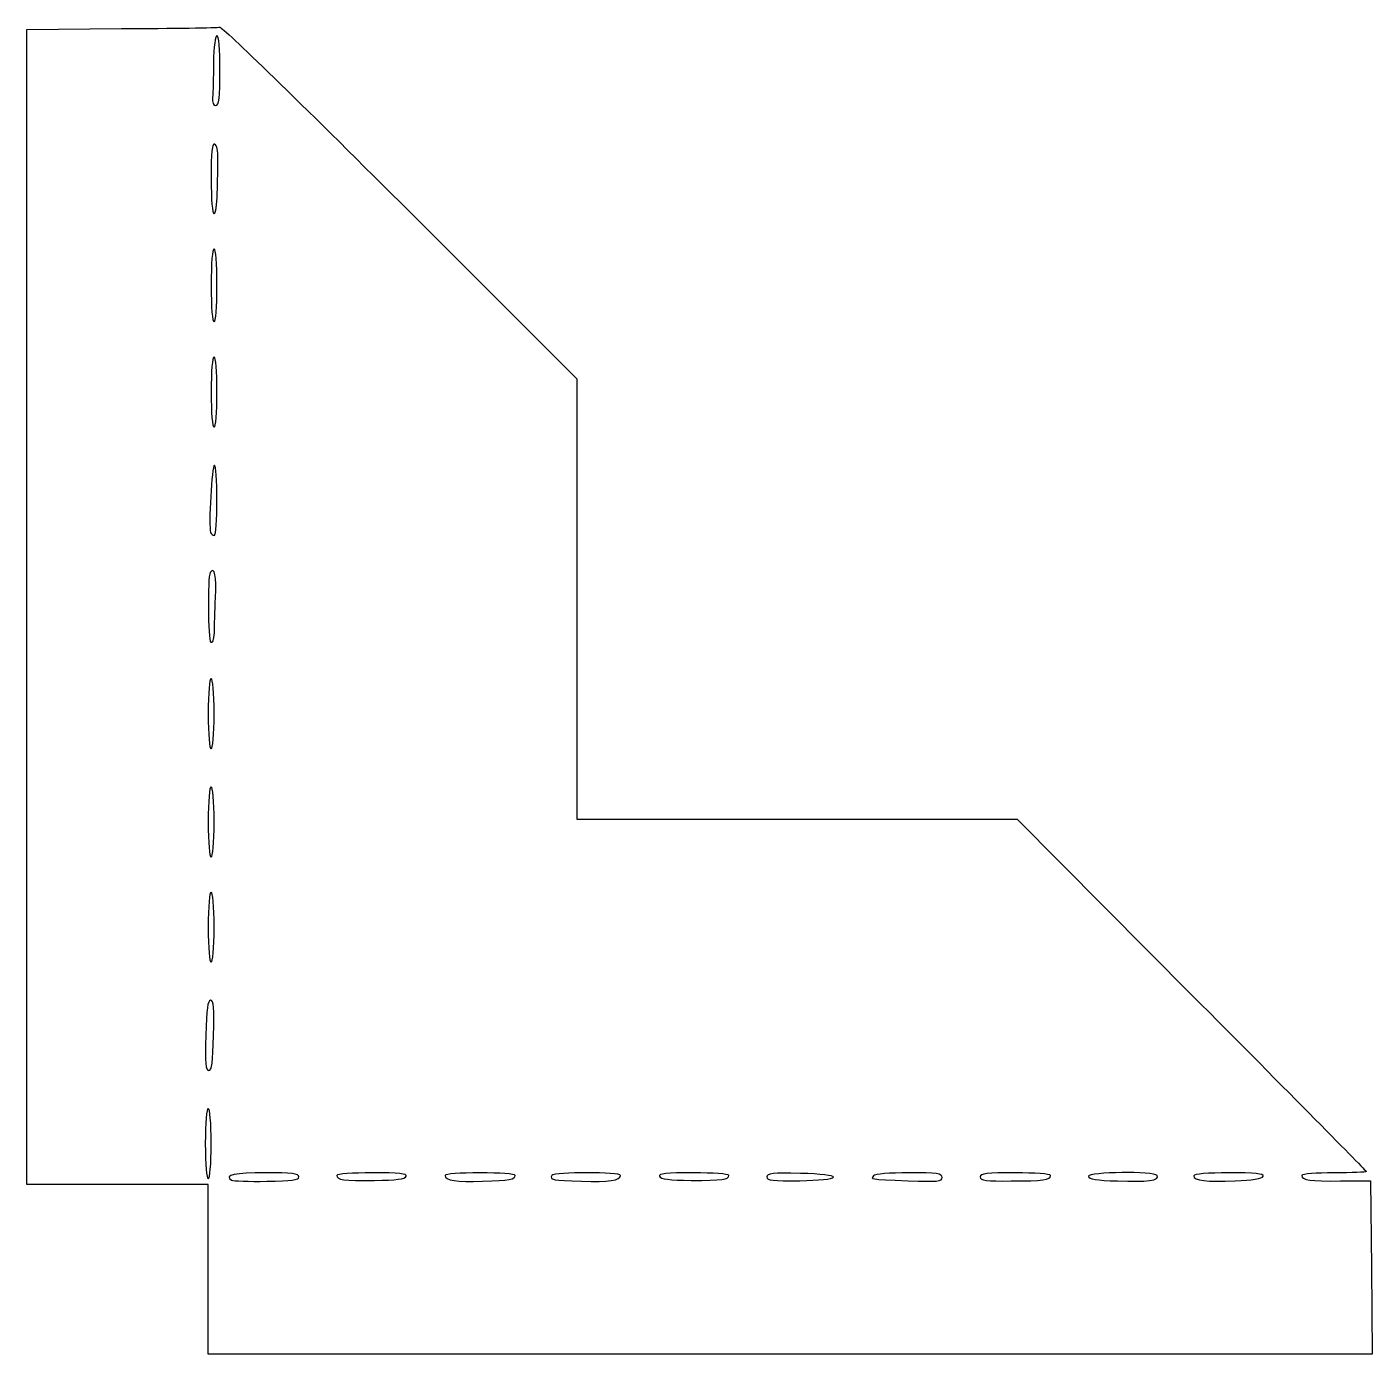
# Model space of a CAD drawing. Header units: centimetres. Extents: x -7.2 to 9, y -7.5 to 8.5.
import ezdxf

# ---------------------------------------------------------------- set-up
doc = ezdxf.new("R2010")
doc.units = ezdxf.units.CM
doc.header["$MEASUREMENT"] = 0
doc.layers.add('Layer 1', color=7, linetype='Continuous')

msp = doc.modelspace()

# ---------------------------------------------------------------- linework, layer by layer
at = {"layer": 'Layer 1'}
for points, knots in [([(-6.09247, 8.44197), (-6.09247, 8.44197), (-7.23194, 8.43139), (-7.23194, 8.43139), (-7.23194, 8.43139), (-7.23194, 8.43139), (-7.23194, 1.46403), (-7.23194, 1.46403), (-7.23194, 1.46403), (-7.23194, 1.46403), (-7.23194, -5.50333), (-7.23194, -5.50333), (-7.23194, -5.50333), (-7.23194, -5.50333), (-6.13833, -5.50333), (-6.13833, -5.50333), (-6.13833, -5.50333), (-6.13833, -5.50333), (-5.04472, -5.50333), (-5.04472, -5.50333), (-5.04472, -5.50333), (-5.04472, -5.50333), (-5.04472, -6.52639), (-5.04472, -6.52639), (-5.04472, -6.52639), (-5.04472, -6.52639), (-5.04472, -7.54945), (-5.04472, -7.54945), (-5.04472, -7.54945), (-5.04472, -7.54945), (1.97556, -7.54945), (1.97556, -7.54945), (1.97556, -7.54945), (1.97556, -7.54945), (8.99584, -7.54945), (8.99584, -7.54945), (8.99584, -7.54945), (8.99584, -7.54945), (8.98878, -6.50523), (8.98878, -6.50523), (8.98878, -6.50523), (8.98878, -6.50523), (8.9782, -5.45748), (8.9782, -5.45748), (8.9782, -5.45748), (8.9782, -5.45748), (8.61484, -5.46101), (8.61484, -5.46101), (8.61484, -5.46101), (8.24442, -5.46454), (8.14917, -5.45043), (8.14917, -5.39398), (8.14917, -5.39398), (8.14917, -5.37634), (8.32556, -5.36223), (8.53723, -5.36223), (8.53723, -5.36223), (8.75242, -5.36223), (8.92529, -5.35517), (8.92529, -5.34812), (8.92529, -5.34812), (8.92529, -5.33754), (7.97632, -4.37798), (6.81921, -3.21381), (6.81921, -3.21381), (6.81921, -3.21381), (4.71313, -1.09362), (4.71313, -1.09362), (4.71313, -1.09362), (4.71313, -1.09362), (2.05671, -1.09362), (2.05671, -1.09362), (2.05671, -1.09362), (2.05671, -1.09362), (-0.59971, -1.09362), (-0.59971, -1.09362), (-0.59971, -1.09362), (-0.59971, -1.09362), (-0.59971, 1.5628), (-0.59971, 1.5628), (-0.59971, 1.5628), (-0.59971, 1.5628), (-0.59971, 4.21569), (-0.59971, 4.21569), (-0.59971, 4.21569), (-0.59971, 4.21569), (-2.72696, 6.34294), (-2.72696, 6.34294), (-2.72696, 6.34294), (-3.90524, 7.52122), (-4.87538, 8.46313), (-4.9036, 8.45961), (-4.9036, 8.45961), (-4.93182, 8.45255), (-5.46804, 8.4455), (-6.09246, 8.44197), (-6.09246, 8.44197), (-6.09246, 8.44197), (-6.09247, 8.44197), (-6.09247, 8.44197)], [0, 0, 0, 0, 0.03846154, 0.03846154, 0.03846154, 0.03846154, 0.07692308, 0.07692308, 0.07692308, 0.07692308, 0.11538462, 0.11538462, 0.11538462, 0.11538462, 0.15384615, 0.15384615, 0.15384615, 0.15384615, 0.19230769, 0.19230769, 0.19230769, 0.19230769, 0.23076923, 0.23076923, 0.23076923, 0.23076923, 0.26923077, 0.26923077, 0.26923077, 0.26923077, 0.30769231, 0.30769231, 0.30769231, 0.30769231, 0.34615385, 0.34615385, 0.34615385, 0.34615385, 0.38461538, 0.38461538, 0.38461538, 0.38461538, 0.42307692, 0.42307692, 0.42307692, 0.42307692, 0.46153846, 0.46153846, 0.46153846, 0.46153846, 0.5, 0.5, 0.5, 0.5, 0.53846154, 0.53846154, 0.53846154, 0.53846154, 0.57692308, 0.57692308, 0.57692308, 0.57692308, 0.61538462, 0.61538462, 0.61538462, 0.61538462, 0.65384615, 0.65384615, 0.65384615, 0.65384615, 0.69230769, 0.69230769, 0.69230769, 0.69230769, 0.73076923, 0.73076923, 0.73076923, 0.73076923, 0.76923077, 0.76923077, 0.76923077, 0.76923077, 0.80769231, 0.80769231, 0.80769231, 0.80769231, 0.84615385, 0.84615385, 0.84615385, 0.84615385, 0.88461538, 0.88461538, 0.88461538, 0.88461538, 0.92307692, 0.92307692, 0.92307692, 0.92307692, 1, 1, 1, 1]), ([(-4.90361, 7.9375), (-4.90361, 7.60589), (-4.91419, 7.51417), (-4.953, 7.51417), (-4.953, 7.51417), (-4.98122, 7.51417), (-4.99533, 7.54945), (-4.99181, 7.61295), (-4.99181, 7.61295), (-4.98828, 7.66587), (-4.98123, 7.85637), (-4.98123, 8.03628), (-4.98123, 8.03628), (-4.9777, 8.22325), (-4.96006, 8.36084), (-4.9389, 8.36084), (-4.9389, 8.36084), (-4.91773, 8.36084), (-4.90362, 8.19503), (-4.90362, 7.93751), (-4.90362, 7.93751), (-4.90362, 7.93751), (-4.90361, 7.9375), (-4.90361, 7.9375)], [0, 0, 0, 0, 0.14285714, 0.14285714, 0.14285714, 0.14285714, 0.28571429, 0.28571429, 0.28571429, 0.28571429, 0.42857143, 0.42857143, 0.42857143, 0.42857143, 0.57142857, 0.57142857, 0.57142857, 0.57142857, 0.71428571, 0.71428571, 0.71428571, 0.71428571, 1, 1, 1, 1]), ([(-4.92831, 6.86858), (-4.92831, 6.77686), (-4.93184, 6.59341), (-4.93537, 6.45583), (-4.93537, 6.45583), (-4.9389, 6.31825), (-4.95301, 6.20889), (-4.97418, 6.20889), (-4.97418, 6.20889), (-4.99535, 6.20889), (-5.00946, 6.3747), (-5.00946, 6.63575), (-5.00946, 6.63575), (-5.00946, 6.95325), (-4.99888, 7.05908), (-4.96713, 7.0485), (-4.96713, 7.0485), (-4.93891, 7.03792), (-4.9248, 6.96736), (-4.92832, 6.86858), (-4.92832, 6.86858), (-4.92832, 6.86858), (-4.92831, 6.86858), (-4.92831, 6.86858)], [0, 0, 0, 0, 0.14285714, 0.14285714, 0.14285714, 0.14285714, 0.28571429, 0.28571429, 0.28571429, 0.28571429, 0.42857143, 0.42857143, 0.42857143, 0.42857143, 0.57142857, 0.57142857, 0.57142857, 0.57142857, 0.71428571, 0.71428571, 0.71428571, 0.71428571, 1, 1, 1, 1]), ([(-4.93889, 5.34458), (-4.93889, 5.07294), (-4.953, 4.90361), (-4.97417, 4.90361), (-4.97417, 4.90361), (-4.99534, 4.90361), (-5.00945, 5.07294), (-5.00945, 5.34458), (-5.00945, 5.34458), (-5.00945, 5.61622), (-4.99534, 5.78555), (-4.97417, 5.78555), (-4.97417, 5.78555), (-4.953, 5.78555), (-4.93889, 5.61622), (-4.93889, 5.34458)], [0, 0, 0, 0, 0.2, 0.2, 0.2, 0.2, 0.4, 0.4, 0.4, 0.4, 0.6, 0.6, 0.6, 0.6, 1, 1, 1, 1]), ([(-4.93889, 4.05694), (-4.93889, 3.79941), (-4.953, 3.63361), (-4.97417, 3.63361), (-4.97417, 3.63361), (-4.99534, 3.63361), (-5.00945, 3.79942), (-5.00945, 4.05694), (-5.00945, 4.05694), (-5.00945, 4.31447), (-4.99534, 4.48027), (-4.97417, 4.48027), (-4.97417, 4.48027), (-4.953, 4.48027), (-4.93889, 4.31446), (-4.93889, 4.05694)], [0, 0, 0, 0, 0.2, 0.2, 0.2, 0.2, 0.4, 0.4, 0.4, 0.4, 0.6, 0.6, 0.6, 0.6, 1, 1, 1, 1]), ([(-4.93889, 2.75167), (-4.93889, 2.51884), (-4.953, 2.32834), (-4.97064, 2.32834), (-4.97064, 2.32834), (-4.98828, 2.32834), (-5.00945, 2.34245), (-5.0165, 2.36362), (-5.0165, 2.36362), (-5.04119, 2.44123), (-5.00239, 3.17501), (-4.97064, 3.17501), (-4.97064, 3.17501), (-4.953, 3.17501), (-4.93889, 2.99157), (-4.93889, 2.75168), (-4.93889, 2.75168), (-4.93889, 2.75168), (-4.93889, 2.75167), (-4.93889, 2.75167)], [0, 0, 0, 0, 0.16666667, 0.16666667, 0.16666667, 0.16666667, 0.33333333, 0.33333333, 0.33333333, 0.33333333, 0.5, 0.5, 0.5, 0.5, 0.66666667, 0.66666667, 0.66666667, 0.66666667, 1, 1, 1, 1]), ([(-4.95653, 1.57692), (-4.96359, 1.41817), (-4.97064, 1.22767), (-4.97064, 1.15359), (-4.97064, 1.15359), (-4.97417, 1.06892), (-4.98828, 1.02659), (-5.01297, 1.0407), (-5.01297, 1.0407), (-5.04825, 1.06539), (-5.0553, 1.82034), (-5.02003, 1.88031), (-5.02003, 1.88031), (-4.97064, 1.96145), (-4.94242, 1.83092), (-4.95653, 1.57692)], [0, 0, 0, 0, 0.2, 0.2, 0.2, 0.2, 0.4, 0.4, 0.4, 0.4, 0.6, 0.6, 0.6, 0.6, 1, 1, 1, 1]), ([(-4.97417, 0.17639), (-4.97417, -0.08114), (-4.98828, -0.24694), (-5.00945, -0.24694), (-5.00945, -0.24694), (-5.03062, -0.24694), (-5.04473, -0.08113), (-5.04473, 0.17639), (-5.04473, 0.17639), (-5.04473, 0.43392), (-5.03062, 0.59972), (-5.00945, 0.59972), (-5.00945, 0.59972), (-4.98828, 0.59972), (-4.97417, 0.43391), (-4.97417, 0.17639)], [0, 0, 0, 0, 0.2, 0.2, 0.2, 0.2, 0.4, 0.4, 0.4, 0.4, 0.6, 0.6, 0.6, 0.6, 1, 1, 1, 1]), ([(-4.97417, -1.12889), (-4.97417, -1.38642), (-4.98828, -1.55222), (-5.00945, -1.55222), (-5.00945, -1.55222), (-5.03062, -1.55222), (-5.04473, -1.38641), (-5.04473, -1.12889), (-5.04473, -1.12889), (-5.04473, -0.87136), (-5.03062, -0.70556), (-5.00945, -0.70556), (-5.00945, -0.70556), (-4.98828, -0.70556), (-4.97417, -0.87137), (-4.97417, -1.12889)], [0, 0, 0, 0, 0.2, 0.2, 0.2, 0.2, 0.4, 0.4, 0.4, 0.4, 0.6, 0.6, 0.6, 0.6, 1, 1, 1, 1]), ([(-4.97417, -2.39889), (-4.97417, -2.65642), (-4.98828, -2.82222), (-5.00945, -2.82222), (-5.00945, -2.82222), (-5.03062, -2.82222), (-5.04473, -2.65641), (-5.04473, -2.39889), (-5.04473, -2.39889), (-5.04473, -2.14136), (-5.03062, -1.97556), (-5.00945, -1.97556), (-5.00945, -1.97556), (-4.98828, -1.97556), (-4.97417, -2.14137), (-4.97417, -2.39889)], [0, 0, 0, 0, 0.2, 0.2, 0.2, 0.2, 0.4, 0.4, 0.4, 0.4, 0.6, 0.6, 0.6, 0.6, 1, 1, 1, 1]), ([(-4.98122, -3.70417), (-4.98828, -4.02873), (-5.00239, -4.1275), (-5.03766, -4.1275), (-5.03766, -4.1275), (-5.07647, -4.1275), (-5.08352, -4.03931), (-5.07294, -3.70417), (-5.07294, -3.70417), (-5.06588, -3.38314), (-5.05177, -3.28084), (-5.0165, -3.28084), (-5.0165, -3.28084), (-4.97769, -3.28084), (-4.97064, -3.36903), (-4.98122, -3.70417)], [0, 0, 0, 0, 0.2, 0.2, 0.2, 0.2, 0.4, 0.4, 0.4, 0.4, 0.6, 0.6, 0.6, 0.6, 1, 1, 1, 1]), ([(-5.00944, -5.00944), (-5.00944, -5.26697), (-5.02355, -5.43277), (-5.04472, -5.43277), (-5.04472, -5.43277), (-5.06589, -5.43277), (-5.08, -5.26696), (-5.08, -5.00944), (-5.08, -5.00944), (-5.08, -4.75191), (-5.06589, -4.58611), (-5.04472, -4.58611), (-5.04472, -4.58611), (-5.02355, -4.58611), (-5.00944, -4.75192), (-5.00944, -5.00944)], [0, 0, 0, 0, 0.2, 0.2, 0.2, 0.2, 0.4, 0.4, 0.4, 0.4, 0.6, 0.6, 0.6, 0.6, 1, 1, 1, 1]), ([(-0.07056, -5.39397), (-0.07056, -5.45394), (-0.21167, -5.47511), (-0.53975, -5.46453), (-0.53975, -5.46453), (-0.889, -5.45395), (-0.92781, -5.44689), (-0.89958, -5.39397), (-0.89958, -5.39397), (-0.87136, -5.35164), (-0.07055, -5.35164), (-0.07055, -5.39397), (-0.07055, -5.39397), (-0.07055, -5.39397), (-0.07056, -5.39397), (-0.07056, -5.39397)], [0, 0, 0, 0, 0.2, 0.2, 0.2, 0.2, 0.4, 0.4, 0.4, 0.4, 0.6, 0.6, 0.6, 0.6, 1, 1, 1, 1]), ([(6.40292, -5.39397), (6.4382, -5.45394), (6.28298, -5.47511), (5.92314, -5.461), (5.92314, -5.461), (5.67267, -5.45394), (5.57389, -5.43631), (5.57389, -5.40456), (5.57389, -5.40456), (5.57389, -5.35164), (6.36764, -5.34106), (6.40292, -5.39398), (6.40292, -5.39398), (6.40292, -5.39398), (6.40292, -5.39397), (6.40292, -5.39397)], [0, 0, 0, 0, 0.2, 0.2, 0.2, 0.2, 0.4, 0.4, 0.4, 0.4, 0.6, 0.6, 0.6, 0.6, 1, 1, 1, 1]), ([(-3.95111, -5.41161), (-3.95111, -5.45042), (-4.03578, -5.461), (-4.33917, -5.46453), (-4.33917, -5.46453), (-4.55436, -5.46806), (-4.74486, -5.461), (-4.7625, -5.45042), (-4.7625, -5.45042), (-4.85775, -5.39045), (-4.72017, -5.36223), (-4.35328, -5.36223), (-4.35328, -5.36223), (-4.03578, -5.36223), (-3.95111, -5.37281), (-3.95111, -5.41162), (-3.95111, -5.41162), (-3.95111, -5.41162), (-3.95111, -5.41161), (-3.95111, -5.41161)], [0, 0, 0, 0, 0.16666667, 0.16666667, 0.16666667, 0.16666667, 0.33333333, 0.33333333, 0.33333333, 0.33333333, 0.5, 0.5, 0.5, 0.5, 0.66666667, 0.66666667, 0.66666667, 0.66666667, 1, 1, 1, 1]), ([(-2.65642, -5.40456), (-2.667, -5.43631), (-2.77636, -5.45042), (-3.03742, -5.45395), (-3.03742, -5.45395), (-3.41842, -5.45748), (-3.4925, -5.44689), (-3.4925, -5.39398), (-3.4925, -5.39398), (-3.4925, -5.37634), (-3.302, -5.36223), (-3.06564, -5.36223), (-3.06564, -5.36223), (-2.74108, -5.36223), (-2.64231, -5.37281), (-2.65642, -5.40456)], [0, 0, 0, 0, 0.2, 0.2, 0.2, 0.2, 0.4, 0.4, 0.4, 0.4, 0.6, 0.6, 0.6, 0.6, 1, 1, 1, 1]), ([(-1.34056, -5.39397), (-1.34056, -5.44336), (-1.40759, -5.45394), (-1.73567, -5.46453), (-1.73567, -5.46453), (-2.04964, -5.47511), (-2.18723, -5.45395), (-2.18723, -5.39397), (-2.18723, -5.39397), (-2.18723, -5.37633), (-2.00379, -5.36222), (-1.7639, -5.36222), (-1.7639, -5.36222), (-1.53107, -5.36222), (-1.34057, -5.37633), (-1.34057, -5.39397), (-1.34057, -5.39397), (-1.34057, -5.39397), (-1.34056, -5.39397), (-1.34056, -5.39397)], [0, 0, 0, 0, 0.16666667, 0.16666667, 0.16666667, 0.16666667, 0.33333333, 0.33333333, 0.33333333, 0.33333333, 0.5, 0.5, 0.5, 0.5, 0.66666667, 0.66666667, 0.66666667, 0.66666667, 1, 1, 1, 1]), ([(1.23472, -5.39397), (1.23472, -5.44689), (1.16064, -5.45394), (0.77964, -5.45394), (0.77964, -5.45394), (0.51858, -5.45041), (0.40922, -5.4363), (0.39864, -5.40455), (0.39864, -5.40455), (0.38453, -5.3728), (0.48331, -5.36222), (0.80786, -5.36222), (0.80786, -5.36222), (1.04422, -5.36222), (1.23472, -5.37633), (1.23472, -5.39397)], [0, 0, 0, 0, 0.2, 0.2, 0.2, 0.2, 0.4, 0.4, 0.4, 0.4, 0.6, 0.6, 0.6, 0.6, 1, 1, 1, 1]), ([(2.49767, -5.41514), (2.49061, -5.43631), (2.32128, -5.45395), (2.09198, -5.45747), (2.09198, -5.45747), (1.7639, -5.461), (1.69334, -5.45394), (1.69334, -5.41161), (1.69334, -5.41161), (1.69334, -5.36928), (1.7639, -5.36222), (2.09903, -5.36928), (2.09903, -5.36928), (2.34597, -5.37634), (2.5012, -5.39397), (2.49767, -5.41514)], [0, 0, 0, 0, 0.2, 0.2, 0.2, 0.2, 0.4, 0.4, 0.4, 0.4, 0.6, 0.6, 0.6, 0.6, 1, 1, 1, 1]), ([(3.81, -5.41867), (3.81, -5.46806), (3.75708, -5.47159), (3.39725, -5.45748), (3.39725, -5.45748), (2.91747, -5.43631), (2.95275, -5.44337), (2.98097, -5.39751), (2.98097, -5.39751), (2.99508, -5.37634), (3.175, -5.36223), (3.40783, -5.36223), (3.40783, -5.36223), (3.75002, -5.36223), (3.81, -5.36929), (3.81, -5.41867)], [0, 0, 0, 0, 0.2, 0.2, 0.2, 0.2, 0.4, 0.4, 0.4, 0.4, 0.6, 0.6, 0.6, 0.6, 1, 1, 1, 1]), ([(5.11528, -5.39397), (5.11528, -5.45041), (5.02709, -5.461), (4.64256, -5.461), (4.64256, -5.461), (4.3427, -5.46453), (4.26862, -5.45394), (4.26862, -5.41161), (4.26862, -5.41161), (4.26862, -5.3728), (4.34976, -5.36222), (4.69195, -5.36222), (4.69195, -5.36222), (4.92478, -5.36222), (5.11528, -5.37633), (5.11528, -5.39397)], [0, 0, 0, 0, 0.2, 0.2, 0.2, 0.2, 0.4, 0.4, 0.4, 0.4, 0.6, 0.6, 0.6, 0.6, 1, 1, 1, 1]), ([(7.6835, -5.40456), (7.67292, -5.42925), (7.54592, -5.45042), (7.34483, -5.461), (7.34483, -5.461), (7.00264, -5.47511), (6.84389, -5.45394), (6.84389, -5.3975), (6.84389, -5.3975), (6.84389, -5.37633), (7.01675, -5.36222), (7.27075, -5.36222), (7.27075, -5.36222), (7.57767, -5.36222), (7.69408, -5.3728), (7.6835, -5.40455), (7.6835, -5.40455), (7.6835, -5.40455), (7.6835, -5.40456), (7.6835, -5.40456)], [0, 0, 0, 0, 0.16666667, 0.16666667, 0.16666667, 0.16666667, 0.33333333, 0.33333333, 0.33333333, 0.33333333, 0.5, 0.5, 0.5, 0.5, 0.66666667, 0.66666667, 0.66666667, 0.66666667, 1, 1, 1, 1])]:
    msp.add_open_spline(points, degree=3, knots=knots, dxfattribs=at)

doc.saveas('drawing.dxf')
